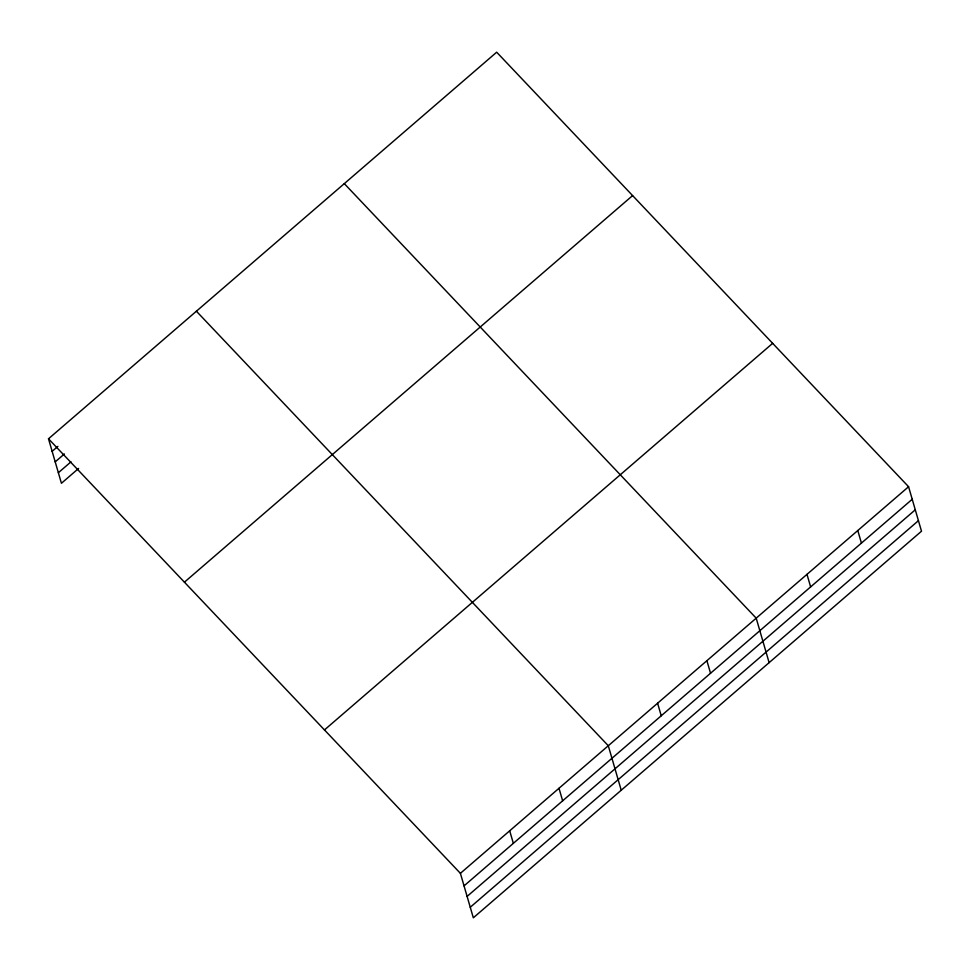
<?xml version="1.0" encoding="UTF-8"?>
<svg xmlns="http://www.w3.org/2000/svg" width="970" height="970" viewBox="0 0 970 970"><rect width="100%" height="100%" fill="white"/><g stroke="black" fill="none" stroke-linecap="round" stroke-linejoin="round"><path stroke-width="1.45" d="M48.5 438.792L496.676 52.198L908.575 486.722L921.5 531.208L473.324 917.802L460.398 873.327L48.5 438.792L61.425 483.278L78.618 468.437M52.137 451.329L57.873 446.382M55.205 461.878L64.384 453.96M58.358 472.729L70.968 461.853M184.421 582.182L632.598 195.588M324.477 729.925L772.654 343.332M460.398 873.327L908.575 486.722M464.048 885.865L912.224 499.271M467.103 896.401L915.28 509.808M470.256 907.265L918.432 520.672M344.301 183.633L756.2 618.169L769.125 662.655M196.401 311.212L608.299 745.748L621.224 790.235M857.783 530.541L861.421 543.079M806.991 574.349L810.629 586.899M706.9 660.691L710.537 673.228M657.599 703.226L661.237 715.763M558.999 788.27L562.636 800.808M509.699 830.793L513.348 843.342"/></g></svg>
